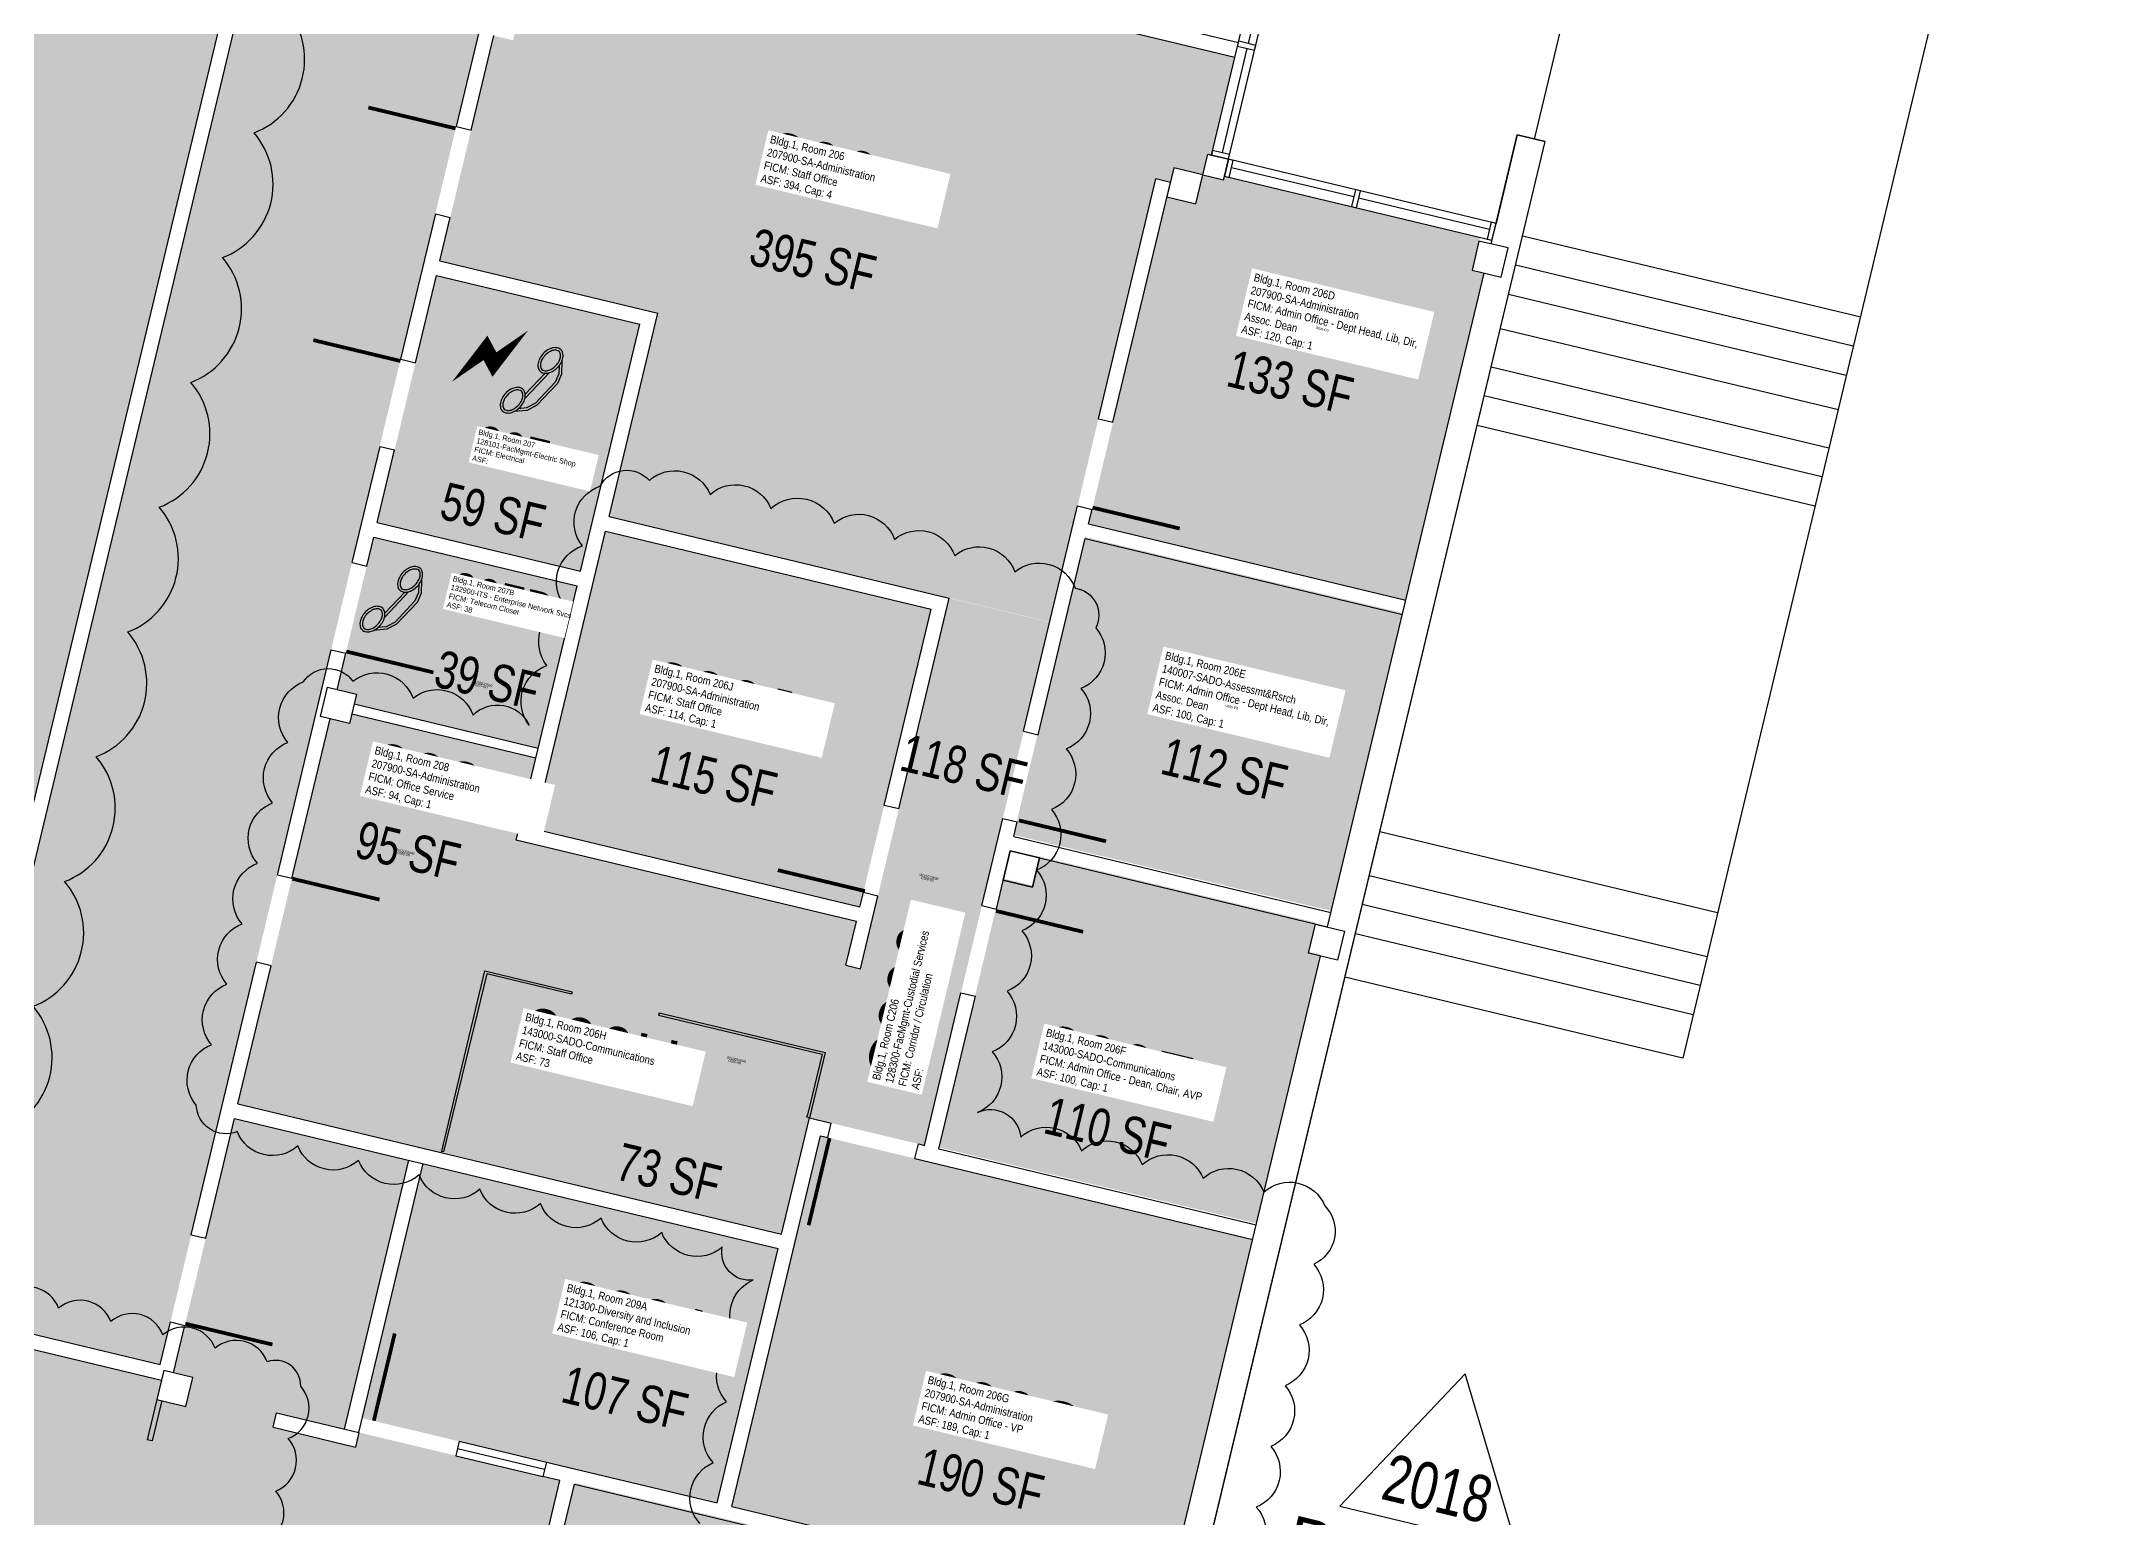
# Model space of a CAD drawing. Header units: inches. Extents: x 69220657 to 69223180, y 27675030 to 27677662.
# Drawn here: x 69221818 to 69222643, y 27675408 to 27676001 of the extents above; entities that cross this region are included whole.
import ezdxf
from ezdxf.enums import TextEntityAlignment as Align

# ---------------------------------------------------------------- set-up
doc = ezdxf.new("R2010")
doc.units = ezdxf.units.IN
doc.header["$LTSCALE"] = 100
doc.header["$MEASUREMENT"] = 0
doc.layers.get('0').update_dxf_attribs({"linetype": 'CONTINUOUS'})
for name, color, linetype in [('A-DOOR', 2, 'CONTINUOUS'), ('A-FLOR', 3, 'CONTINUOUS'), ('A-GLAZ', 1, 'CONTINUOUS'), ('A-IDEN-ICON', 4, 'CONTINUOUS'), ('A-IDEN-RNUM', 7, 'CONTINUOUS'), ('A-IDEN-SNUM', 4, 'CONTINUOUS'), ('A-IDEN-VNUM', 4, 'CONTINUOUS'), ('A-ROOF', 2, 'CONTINUOUS'), ('A-SITE', 3, 'CONTINUOUS'), ('A-WALL', 5, 'CONTINUOUS'), ('AREA-TEXT', 3, 'CONTINUOUS'), ('Rooms-Category-Color', 7, 'CONTINUOUS'), ('Rooms-College-Color', 7, 'CONTINUOUS'), ('Rooms-Department-Color', 7, 'CONTINUOUS'), ('Rooms-Division-Color', 7, 'CONTINUOUS'), ('Rooms-Information', 7, 'CONTINUOUS')]:
    doc.layers.add(name, color=color, linetype=linetype)
doc.layers.add('A-REV', color=1, linetype='CONTINUOUS', true_color=0xff0000)
doc.styles.add('Arial', font='arial.ttf')
doc.styles.add('CP_AREA', font='arial.ttf', dxfattribs={"height": 15})
doc.styles.add('CP_ROOMSNUMBER', font='arial.ttf', dxfattribs={"height": 1})
doc.styles.add('CP_ROOMVNUMBER', font='arial.ttf', dxfattribs={"width": 0.85, "height": 0.075})

# ---------------------------------------------------------------- blocks, each defined once
blk = doc.blocks.new('CPELECT')
blk.add_lwpolyline([(0.0623, 0.0629, 0, 0.03, 0), (0.0105, -0.0168, 0.03, 0.03, 0), (-0.0105, 0.0068, 0.03, 0, 0), (-0.0623, -0.0729, 0.03, 0, 0)], format="xyseb")
blk = doc.blocks.new('CPPHONE')
for p, q in [((0.0096, 0.0252), (-0.0196, -0.0252)), ((0.0169, 0.0279), (-0.0182, -0.0329))]:
    blk.add_line(p, q)
for points in [[(0.0364, 0.0572), (0.0417, 0.0308), (0.0382, 0.0108), (0.0082, -0.0411), (-0.0083, -0.0558), (-0.0338, -0.0645)], [(0.0334, 0.047), (0.0366, 0.0307), (0.0334, 0.0126), (0.0043, -0.0379), (-0.0109, -0.0514), (-0.0265, -0.0567)]]:
    blk.add_lwpolyline(points)
for points in [[(0.0288, 0.0786, 0.139889), (0.0216, 0.0804, 0.107118), (0.0122, 0.0781, 0.079812), (0.0039, 0.0722, 0.067459), (-0.0035, 0.0626, 0.067459), (-0.008, 0.0515, 0.079812), (-0.009, 0.0413, 0.107118), (-0.0064, 0.032, 0.139889), (-0.0012, 0.0267, 0.139889), (0.0061, 0.0248, 0.107118), (0.0155, 0.0272, 0.079812), (0.0238, 0.0331, 0.067459), (0.0312, 0.0426, 0.067459), (0.0357, 0.0538, 0.079812), (0.0367, 0.0639, 0.107118), (0.034, 0.0732, 0.139889)], [(0.0263, 0.0743, 0.139889), (0.0218, 0.0754, 0.107118), (0.0144, 0.0736, 0.079812), (0.0074, 0.0686, 0.067459), (0.0008, 0.0601, 0.067459), (-0.0032, 0.0502, 0.079812), (-0.004, 0.0417, 0.107118), (-0.0019, 0.0344, 0.139889), (0.0013, 0.031, 0.139889), (0.0059, 0.0298, 0.107118), (0.0133, 0.0317, 0.079812), (0.0203, 0.0367, 0.067459), (0.0268, 0.0451, 0.067459), (0.0309, 0.055, 0.079812), (0.0317, 0.0636, 0.107118), (0.0296, 0.0709, 0.139889)], [(-0.0262, -0.0167, 0.139889), (-0.0334, -0.0148, 0.107118), (-0.0428, -0.0172, 0.079812), (-0.0511, -0.0231, 0.067459), (-0.0585, -0.0326, 0.067459), (-0.063, -0.0438, 0.079812), (-0.064, -0.0539, 0.107118), (-0.0614, -0.0632, 0.139889), (-0.0562, -0.0686, 0.139889), (-0.0489, -0.0704, 0.107118), (-0.0395, -0.0681, 0.079812), (-0.0312, -0.0622, 0.067459), (-0.0238, -0.0526, 0.067459), (-0.0193, -0.0415, 0.079812), (-0.0183, -0.0313, 0.107118), (-0.021, -0.022, 0.139889)], [(-0.0287, -0.021, 0.139889), (-0.0332, -0.0198, 0.107118), (-0.0406, -0.0217, 0.079812), (-0.0476, -0.0267, 0.067459), (-0.0542, -0.0351, 0.067459), (-0.0582, -0.045, 0.079812), (-0.059, -0.0536, 0.107118), (-0.0569, -0.0609, 0.139889), (-0.0537, -0.0643, 0.139889), (-0.0491, -0.0654, 0.107118), (-0.0417, -0.0636, 0.079812), (-0.0347, -0.0586, 0.067459), (-0.0282, -0.0501, 0.067459), (-0.0241, -0.0402, 0.079812), (-0.0233, -0.0317, 0.107118), (-0.0254, -0.0244, 0.139889)]]:
    blk.add_lwpolyline(points, format="xyb", close=True)
blk = doc.blocks.new('ProjectRev')
at = {"transparency": 16777216}
for p, q in [((0, 0.122), (-0.1221, -0.0895)), ((0.1221, -0.0895), (0, 0.122)), ((-0.1221, -0.0895), (0.1221, -0.0895))]:
    blk.add_line(p, q, dxfattribs=at)
at = {"transparency": 16777216, "insert": (-0.1798, -0.1151), "char_height": 0.0625, "attachment_point": 1, "style": 'Arial'}
blk.add_mtext_dynamic_manual_height_columns('PJ#', width=0.24749, gutter_width=0.3125, heights=[0], dxfattribs=at)
at = {"transparency": 16777216, "style": 'Arial', "width": 0.75}
blk.add_attdef('YEAR', text='', height=0.0625, dxfattribs=at).set_placement((0, -0.0359), align=Align.MIDDLE_CENTER)
at = {"transparency": 16777216, "style": 'Arial'}
blk.add_attdef('PROJECT', text='', height=0.0625, dxfattribs=at).set_placement((-0.0276, -0.1151), align=Align.TOP_LEFT)

msp = doc.modelspace()

# ---------------------------------------------------------------- hatches: boundary and pattern name
at = {"layer": 'Rooms-Category-Color', "true_color": 0xadadad}
for points in [[(69221102.71, 27675856.71), (69221244.7, 27675822.76), (69221234.94, 27675781.91), (69221409.03, 27675740.28), (69221401.35, 27675708.18), (69221582.26, 27675664.92), (69221575.74, 27675637.71), (69221625.34, 27675625.83), (69221794.57, 27675585.36), (69221795.97, 27675591.2), (69221787.21, 27675593.29), (69221795.59, 27675628.3), (69221804.34, 27675626.21), (69221816.2, 27675675.81), (69221851.2, 27675822.18), (69221919, 27676105.69), (69222090.41, 27676822.48), (69222183.78, 27676800.15), (69221865.61, 27675469.67), (69221593.29, 27675534.79), (69221590.03, 27675521.17), (69221581.77, 27675523.15), (69221581.42, 27675521.69), (69221327.09, 27675582.51), (69221330.23, 27675595.64), (69221318.56, 27675598.43), (69221315.42, 27675585.3), (69221148.29, 27675625.27), (69221175.85, 27675740.52), (69221080.38, 27675763.35)], [(69221976.47, 27675906.83), (69222058.16, 27675887.29), (69222034.44, 27675788.09), (69221952.74, 27675807.63)], [(69222017.39, 27675717.08), (69222032.99, 27675782.23), (69221951.31, 27675801.8), (69221940.12, 27675755.12), (69221936.63, 27675740.53), (69221944.41, 27675738.67), (69221943.48, 27675734.79)], [(69222182.45, 27675777.27), (69222222.85, 27675767.61), (69222172.49, 27675557.55), (69222135.05, 27675566.52), (69222126.29, 27675568.62), (69222132.58, 27675594.87), (69221995.95, 27675627.61), (69222008.53, 27675680.12), (69222145.17, 27675647.39), (69222140.97, 27675629.88), (69222146.81, 27675628.49)]]:
    msp.add_hatch(color=253, dxfattribs=at).paths.add_polyline_path(points)
at = {"layer": 'Rooms-Category-Color', "true_color": 0xfa9ba3}
for points in [[(69221842.02, 27675809.39), (69221883.94, 27675984.36), (69221916.33, 27676118.67), (69221904.66, 27676121.46), (69221926.33, 27676211.9), (69221938, 27676209.11), (69221940.8, 27676220.78), (69221957.57, 27676290.8), (69221961.76, 27676308.3), (69221800.33, 27676346.98), (69221798.93, 27676341.14), (69221787.27, 27676343.94), (69221787.73, 27676345.88), (69221525.16, 27676408.79), (69221524.69, 27676406.84), (69221526.51, 27676405.71), (69221391.19, 27675838.09), (69221259.2, 27675868.84), (69221239.95, 27675787.13), (69221369.81, 27675756.02), (69221416.31, 27675744.88), (69221429.56, 27675800.31), (69221423.93, 27675801.66), (69221425.33, 27675807.5), (69221612.05, 27675762.77), (69221646.72, 27675714.35), (69221632.6, 27675630.21), (69221787.21, 27675593.29), (69221797.18, 27675633.89), (69221799.98, 27675633.22)], [(69222110.09, 27676027.05), (69222112.88, 27676038.72), (69222170.27, 27676025), (69222297.19, 27675994.64), (69222287.77, 27675955.26), (69222286.31, 27675955.6), (69222284.33, 27675947.34), (69222272.66, 27675950.13), (69222271.27, 27675944.29), (69222265.43, 27675945.69), (69222222.87, 27675767.71), (69222045.86, 27675810.04), (69222065.4, 27675891.73), (69221977.86, 27675912.66), (69221999.49, 27676003.11), (69222007.28, 27676001.25), (69222010.07, 27676012.92), (69222002.29, 27676014.78), (69222010.89, 27676050.77)], [(69222284.34, 27675947.21), (69222292.61, 27675945.24), (69222292.96, 27675946.7), (69222395.57, 27675922.16), (69222392.43, 27675909.03), (69222397.29, 27675907.87), (69222365.89, 27675776.57), (69222238.48, 27675807.04), (69222269.88, 27675938.33), (69222281.55, 27675935.54)], [(69222044.37, 27675804.18), (69222175.18, 27675772.9), (69222146.58, 27675653.28), (69222015.76, 27675684.56)], [(69222236.89, 27675801.84), (69222364.3, 27675771.37), (69222335.69, 27675651.75), (69222208.28, 27675682.22)], [(69221978.48, 27675554.67), (69222008.53, 27675680.12), (69222016.45, 27675713.18), (69221942.54, 27675730.89), (69221941.61, 27675727), (69221935.78, 27675728.4), (69221933.83, 27675728.87), (69221896.79, 27675574.24)], [(69222204.09, 27675664.71), (69222215.77, 27675661.92), (69222218.56, 27675673.59), (69222329.43, 27675647.07), (69222326.64, 27675635.4), (69222331.5, 27675634.24), (69222305.69, 27675526.29), (69222178.28, 27675556.75)], [(69221995.95, 27675627.61), (69222132.58, 27675594.87), (69222115.05, 27675521.7), (69221978.54, 27675554.91)], [(69221895.39, 27675568.41), (69221965.41, 27675551.63), (69221939.55, 27675443.69), (69221912.32, 27675450.21), (69221910.92, 27675444.37), (69221943.95, 27675436.46), (69221945.35, 27675442.3), (69222026, 27675423.04), (69221991.23, 27675277.64), (69221768.11, 27675331.12), (69221803.39, 27675478.39), (69221865.99, 27675463.36), (69221864.13, 27675455.58), (69221875.8, 27675452.79), (69221878.71, 27675464.43), (69221870.93, 27675466.29)], [(69222130.56, 27675561.43), (69222304.16, 27675519.91), (69222268.58, 27675371.11), (69222094.97, 27675412.62)], [(69221971.21, 27675550.24), (69222113.57, 27675516.18), (69222089.15, 27675414.06), (69221946.79, 27675448.02)], [(69222031.95, 27675422.09), (69222139.9, 27675396.28), (69222138.51, 27675390.44), (69222150.18, 27675387.65), (69222148.2, 27675379.38), (69222149.66, 27675379.04), (69222118.26, 27675247.74), (69221997.18, 27675276.69)]]:
    msp.add_hatch(color=241, dxfattribs=at).paths.add_polyline_path(points)
at = {"layer": 'Rooms-College-Color', "true_color": 0xadadad}
for points in [[(69221102.71, 27675856.71), (69221244.7, 27675822.76), (69221234.94, 27675781.91), (69221409.03, 27675740.28), (69221401.35, 27675708.18), (69221582.26, 27675664.92), (69221575.74, 27675637.71), (69221625.34, 27675625.83), (69221794.57, 27675585.36), (69221795.97, 27675591.2), (69221787.21, 27675593.29), (69221795.59, 27675628.3), (69221804.34, 27675626.21), (69221816.2, 27675675.81), (69221851.2, 27675822.18), (69221919, 27676105.69), (69222090.41, 27676822.48), (69222183.78, 27676800.15), (69221865.61, 27675469.67), (69221593.29, 27675534.79), (69221590.03, 27675521.17), (69221581.77, 27675523.15), (69221581.42, 27675521.69), (69221327.09, 27675582.51), (69221330.23, 27675595.64), (69221318.56, 27675598.43), (69221315.42, 27675585.3), (69221148.29, 27675625.27), (69221175.85, 27675740.52), (69221080.38, 27675763.35)], [(69221976.47, 27675906.83), (69222058.16, 27675887.29), (69222034.44, 27675788.09), (69221952.74, 27675807.63)], [(69222182.45, 27675777.27), (69222222.85, 27675767.61), (69222172.49, 27675557.55), (69222135.05, 27675566.52), (69222126.29, 27675568.62), (69222132.58, 27675594.87), (69221995.95, 27675627.61), (69222008.53, 27675680.12), (69222145.17, 27675647.39), (69222140.97, 27675629.88), (69222146.81, 27675628.49)]]:
    msp.add_hatch(color=253, dxfattribs=at).paths.add_polyline_path(points)
at = {"layer": 'Rooms-College-Color', "true_color": 0x80bc67}
for points in [[(69221842.02, 27675809.39), (69221883.94, 27675984.36), (69221916.33, 27676118.67), (69221904.66, 27676121.46), (69221926.33, 27676211.9), (69221938, 27676209.11), (69221940.8, 27676220.78), (69221957.57, 27676290.8), (69221961.76, 27676308.3), (69221800.33, 27676346.98), (69221798.93, 27676341.14), (69221787.27, 27676343.94), (69221787.73, 27676345.88), (69221525.16, 27676408.79), (69221524.69, 27676406.84), (69221526.51, 27676405.71), (69221391.19, 27675838.09), (69221259.2, 27675868.84), (69221239.95, 27675787.13), (69221369.81, 27675756.02), (69221416.31, 27675744.88), (69221429.56, 27675800.31), (69221423.93, 27675801.66), (69221425.33, 27675807.5), (69221612.05, 27675762.77), (69221646.72, 27675714.35), (69221632.6, 27675630.21), (69221787.21, 27675593.29), (69221797.18, 27675633.89), (69221799.98, 27675633.22)], [(69222110.09, 27676027.05), (69222112.88, 27676038.72), (69222170.27, 27676025), (69222297.19, 27675994.64), (69222287.77, 27675955.26), (69222286.31, 27675955.6), (69222284.33, 27675947.34), (69222272.66, 27675950.13), (69222271.27, 27675944.29), (69222265.43, 27675945.69), (69222222.87, 27675767.71), (69222045.86, 27675810.04), (69222065.4, 27675891.73), (69221977.86, 27675912.66), (69221999.49, 27676003.11), (69222007.28, 27676001.25), (69222010.07, 27676012.92), (69222002.29, 27676014.78), (69222010.89, 27676050.77)], [(69222284.34, 27675947.21), (69222292.61, 27675945.24), (69222292.96, 27675946.7), (69222395.57, 27675922.16), (69222392.43, 27675909.03), (69222397.29, 27675907.87), (69222365.89, 27675776.57), (69222238.48, 27675807.04), (69222269.88, 27675938.33), (69222281.55, 27675935.54)], [(69222017.39, 27675717.08), (69222032.99, 27675782.23), (69221951.31, 27675801.8), (69221940.12, 27675755.12), (69221936.63, 27675740.53), (69221944.41, 27675738.67), (69221943.48, 27675734.79)], [(69222044.37, 27675804.18), (69222175.18, 27675772.9), (69222146.58, 27675653.28), (69222015.76, 27675684.56)], [(69222236.89, 27675801.84), (69222364.3, 27675771.37), (69222335.69, 27675651.75), (69222208.28, 27675682.22)], [(69221978.48, 27675554.67), (69222008.53, 27675680.12), (69222016.45, 27675713.18), (69221942.54, 27675730.89), (69221941.61, 27675727), (69221935.78, 27675728.4), (69221933.83, 27675728.87), (69221896.79, 27675574.24)], [(69222204.09, 27675664.71), (69222215.77, 27675661.92), (69222218.56, 27675673.59), (69222329.43, 27675647.07), (69222326.64, 27675635.4), (69222331.5, 27675634.24), (69222305.69, 27675526.29), (69222178.28, 27675556.75)], [(69221995.95, 27675627.61), (69222132.58, 27675594.87), (69222115.05, 27675521.7), (69221978.54, 27675554.91)], [(69221895.39, 27675568.41), (69221965.41, 27675551.63), (69221939.55, 27675443.69), (69221912.32, 27675450.21), (69221910.92, 27675444.37), (69221943.95, 27675436.46), (69221945.35, 27675442.3), (69222026, 27675423.04), (69221991.23, 27675277.64), (69221768.11, 27675331.12), (69221803.39, 27675478.39), (69221865.99, 27675463.36), (69221864.13, 27675455.58), (69221875.8, 27675452.79), (69221878.71, 27675464.43), (69221870.93, 27675466.29)], [(69222130.56, 27675561.43), (69222304.16, 27675519.91), (69222268.58, 27675371.11), (69222094.97, 27675412.62)], [(69221971.21, 27675550.24), (69222113.57, 27675516.18), (69222089.15, 27675414.06), (69221946.79, 27675448.02)], [(69222031.95, 27675422.09), (69222139.9, 27675396.28), (69222138.51, 27675390.44), (69222150.18, 27675387.65), (69222148.2, 27675379.38), (69222149.66, 27675379.04), (69222118.26, 27675247.74), (69221997.18, 27675276.69)]]:
    msp.add_hatch(color=83, dxfattribs=at).paths.add_polyline_path(points)
at = {"layer": 'Rooms-Department-Color', "true_color": 0xacacac}
for points in [[(69221102.71, 27675856.71), (69221244.7, 27675822.76), (69221234.94, 27675781.91), (69221409.03, 27675740.28), (69221401.35, 27675708.18), (69221582.26, 27675664.92), (69221575.74, 27675637.71), (69221625.34, 27675625.83), (69221794.57, 27675585.36), (69221795.97, 27675591.2), (69221787.21, 27675593.29), (69221795.59, 27675628.3), (69221804.34, 27675626.21), (69221816.2, 27675675.81), (69221851.2, 27675822.18), (69221919, 27676105.69), (69222090.41, 27676822.48), (69222183.78, 27676800.15), (69221865.61, 27675469.67), (69221593.29, 27675534.79), (69221590.03, 27675521.17), (69221581.77, 27675523.15), (69221581.42, 27675521.69), (69221327.09, 27675582.51), (69221330.23, 27675595.64), (69221318.56, 27675598.43), (69221315.42, 27675585.3), (69221148.29, 27675625.27), (69221175.85, 27675740.52), (69221080.38, 27675763.35)], [(69221976.47, 27675906.83), (69222058.16, 27675887.29), (69222034.44, 27675788.09), (69221952.74, 27675807.63)], [(69222017.39, 27675717.08), (69222032.99, 27675782.23), (69221951.31, 27675801.8), (69221940.12, 27675755.12), (69221936.63, 27675740.53), (69221944.41, 27675738.67), (69221943.48, 27675734.79)], [(69222182.45, 27675777.27), (69222222.85, 27675767.61), (69222172.49, 27675557.55), (69222135.05, 27675566.52), (69222126.29, 27675568.62), (69222132.58, 27675594.87), (69221995.95, 27675627.61), (69222008.53, 27675680.12), (69222145.17, 27675647.39), (69222140.97, 27675629.88), (69222146.81, 27675628.49)]]:
    msp.add_hatch(color=253, dxfattribs=at).paths.add_polyline_path(points)
at = {"layer": 'Rooms-Department-Color', "true_color": 0x003fff}
msp.add_hatch(color=160, dxfattribs=at).paths.add_polyline_path([(69221842.02, 27675809.39), (69221883.94, 27675984.36), (69221916.33, 27676118.67), (69221904.66, 27676121.46), (69221926.33, 27676211.9), (69221938, 27676209.11), (69221940.8, 27676220.78), (69221957.57, 27676290.8), (69221961.76, 27676308.3), (69221800.33, 27676346.98), (69221798.93, 27676341.14), (69221787.27, 27676343.94), (69221787.73, 27676345.88), (69221525.16, 27676408.79), (69221524.69, 27676406.84), (69221526.51, 27676405.71), (69221391.19, 27675838.09), (69221259.2, 27675868.84), (69221239.95, 27675787.13), (69221369.81, 27675756.02), (69221416.31, 27675744.88), (69221429.56, 27675800.31), (69221423.93, 27675801.66), (69221425.33, 27675807.5), (69221612.05, 27675762.77), (69221646.72, 27675714.35), (69221632.6, 27675630.21), (69221787.21, 27675593.29), (69221797.18, 27675633.89), (69221799.98, 27675633.22)])
at = {"layer": 'Rooms-Department-Color', "true_color": 0x604aed}
for points in [[(69222110.09, 27676027.05), (69222112.88, 27676038.72), (69222170.27, 27676025), (69222297.19, 27675994.64), (69222287.77, 27675955.26), (69222286.31, 27675955.6), (69222284.33, 27675947.34), (69222272.66, 27675950.13), (69222271.27, 27675944.29), (69222265.43, 27675945.69), (69222222.87, 27675767.71), (69222045.86, 27675810.04), (69222065.4, 27675891.73), (69221977.86, 27675912.66), (69221999.49, 27676003.11), (69222007.28, 27676001.25), (69222010.07, 27676012.92), (69222002.29, 27676014.78), (69222010.89, 27676050.77)], [(69222284.34, 27675947.21), (69222292.61, 27675945.24), (69222292.96, 27675946.7), (69222395.57, 27675922.16), (69222392.43, 27675909.03), (69222397.29, 27675907.87), (69222365.89, 27675776.57), (69222238.48, 27675807.04), (69222269.88, 27675938.33), (69222281.55, 27675935.54)], [(69222044.37, 27675804.18), (69222175.18, 27675772.9), (69222146.58, 27675653.28), (69222015.76, 27675684.56)], [(69222236.89, 27675801.84), (69222364.3, 27675771.37), (69222335.69, 27675651.75), (69222208.28, 27675682.22)], [(69221978.48, 27675554.67), (69222008.53, 27675680.12), (69222016.45, 27675713.18), (69221942.54, 27675730.89), (69221941.61, 27675727), (69221935.78, 27675728.4), (69221933.83, 27675728.87), (69221896.79, 27675574.24)], [(69222204.09, 27675664.71), (69222215.77, 27675661.92), (69222218.56, 27675673.59), (69222329.43, 27675647.07), (69222326.64, 27675635.4), (69222331.5, 27675634.24), (69222305.69, 27675526.29), (69222178.28, 27675556.75)], [(69221995.95, 27675627.61), (69222132.58, 27675594.87), (69222115.05, 27675521.7), (69221978.54, 27675554.91)], [(69222130.56, 27675561.43), (69222304.16, 27675519.91), (69222268.58, 27675371.11), (69222094.97, 27675412.62)]]:
    msp.add_hatch(color=173, dxfattribs=at).paths.add_polyline_path(points)
at = {"layer": 'Rooms-Department-Color', "true_color": 0x00bfff}
for points in [[(69221895.39, 27675568.41), (69221965.41, 27675551.63), (69221939.55, 27675443.69), (69221912.32, 27675450.21), (69221910.92, 27675444.37), (69221943.95, 27675436.46), (69221945.35, 27675442.3), (69222026, 27675423.04), (69221991.23, 27675277.64), (69221768.11, 27675331.12), (69221803.39, 27675478.39), (69221865.99, 27675463.36), (69221864.13, 27675455.58), (69221875.8, 27675452.79), (69221878.71, 27675464.43), (69221870.93, 27675466.29)], [(69221971.21, 27675550.24), (69222113.57, 27675516.18), (69222089.15, 27675414.06), (69221946.79, 27675448.02)], [(69222031.95, 27675422.09), (69222139.9, 27675396.28), (69222138.51, 27675390.44), (69222150.18, 27675387.65), (69222148.2, 27675379.38), (69222149.66, 27675379.04), (69222118.26, 27675247.74), (69221997.18, 27675276.69)]]:
    msp.add_hatch(color=140, dxfattribs=at).paths.add_polyline_path(points)
at = {"layer": 'Rooms-Division-Color', "true_color": 0xadadad}
for points in [[(69221102.71, 27675856.71), (69221244.7, 27675822.76), (69221234.94, 27675781.91), (69221409.03, 27675740.28), (69221401.35, 27675708.18), (69221582.26, 27675664.92), (69221575.74, 27675637.71), (69221625.34, 27675625.83), (69221794.57, 27675585.36), (69221795.97, 27675591.2), (69221787.21, 27675593.29), (69221795.59, 27675628.3), (69221804.34, 27675626.21), (69221816.2, 27675675.81), (69221851.2, 27675822.18), (69221919, 27676105.69), (69222090.41, 27676822.48), (69222183.78, 27676800.15), (69221865.61, 27675469.67), (69221593.29, 27675534.79), (69221590.03, 27675521.17), (69221581.77, 27675523.15), (69221581.42, 27675521.69), (69221327.09, 27675582.51), (69221330.23, 27675595.64), (69221318.56, 27675598.43), (69221315.42, 27675585.3), (69221148.29, 27675625.27), (69221175.85, 27675740.52), (69221080.38, 27675763.35)], [(69221976.47, 27675906.83), (69222058.16, 27675887.29), (69222034.44, 27675788.09), (69221952.74, 27675807.63)], [(69222017.39, 27675717.08), (69222032.99, 27675782.23), (69221951.31, 27675801.8), (69221940.12, 27675755.12), (69221936.63, 27675740.53), (69221944.41, 27675738.67), (69221943.48, 27675734.79)], [(69222182.45, 27675777.27), (69222222.85, 27675767.61), (69222172.49, 27675557.55), (69222135.05, 27675566.52), (69222126.29, 27675568.62), (69222132.58, 27675594.87), (69221995.95, 27675627.61), (69222008.53, 27675680.12), (69222145.17, 27675647.39), (69222140.97, 27675629.88), (69222146.81, 27675628.49)]]:
    msp.add_hatch(color=253, dxfattribs=at).paths.add_polyline_path(points)
at = {"layer": 'Rooms-Division-Color', "true_color": 0x003fff}
msp.add_hatch(color=160, dxfattribs=at).paths.add_polyline_path([(69221842.02, 27675809.39), (69221883.94, 27675984.36), (69221916.33, 27676118.67), (69221904.66, 27676121.46), (69221926.33, 27676211.9), (69221938, 27676209.11), (69221940.8, 27676220.78), (69221957.57, 27676290.8), (69221961.76, 27676308.3), (69221800.33, 27676346.98), (69221798.93, 27676341.14), (69221787.27, 27676343.94), (69221787.73, 27676345.88), (69221525.16, 27676408.79), (69221524.69, 27676406.84), (69221526.51, 27676405.71), (69221391.19, 27675838.09), (69221259.2, 27675868.84), (69221239.95, 27675787.13), (69221369.81, 27675756.02), (69221416.31, 27675744.88), (69221429.56, 27675800.31), (69221423.93, 27675801.66), (69221425.33, 27675807.5), (69221612.05, 27675762.77), (69221646.72, 27675714.35), (69221632.6, 27675630.21), (69221787.21, 27675593.29), (69221797.18, 27675633.89), (69221799.98, 27675633.22)])
at = {"layer": 'Rooms-Division-Color', "true_color": 0x604aed}
for points in [[(69222110.09, 27676027.05), (69222112.88, 27676038.72), (69222170.27, 27676025), (69222297.19, 27675994.64), (69222287.77, 27675955.26), (69222286.31, 27675955.6), (69222284.33, 27675947.34), (69222272.66, 27675950.13), (69222271.27, 27675944.29), (69222265.43, 27675945.69), (69222222.87, 27675767.71), (69222045.86, 27675810.04), (69222065.4, 27675891.73), (69221977.86, 27675912.66), (69221999.49, 27676003.11), (69222007.28, 27676001.25), (69222010.07, 27676012.92), (69222002.29, 27676014.78), (69222010.89, 27676050.77)], [(69222284.34, 27675947.21), (69222292.61, 27675945.24), (69222292.96, 27675946.7), (69222395.57, 27675922.16), (69222392.43, 27675909.03), (69222397.29, 27675907.87), (69222365.89, 27675776.57), (69222238.48, 27675807.04), (69222269.88, 27675938.33), (69222281.55, 27675935.54)], [(69222044.37, 27675804.18), (69222175.18, 27675772.9), (69222146.58, 27675653.28), (69222015.76, 27675684.56)], [(69222236.89, 27675801.84), (69222364.3, 27675771.37), (69222335.69, 27675651.75), (69222208.28, 27675682.22)], [(69221978.48, 27675554.67), (69222008.53, 27675680.12), (69222016.45, 27675713.18), (69221942.54, 27675730.89), (69221941.61, 27675727), (69221935.78, 27675728.4), (69221933.83, 27675728.87), (69221896.79, 27675574.24)], [(69222204.09, 27675664.71), (69222215.77, 27675661.92), (69222218.56, 27675673.59), (69222329.43, 27675647.07), (69222326.64, 27675635.4), (69222331.5, 27675634.24), (69222305.69, 27675526.29), (69222178.28, 27675556.75)], [(69221995.95, 27675627.61), (69222132.58, 27675594.87), (69222115.05, 27675521.7), (69221978.54, 27675554.91)], [(69222130.56, 27675561.43), (69222304.16, 27675519.91), (69222268.58, 27675371.11), (69222094.97, 27675412.62)]]:
    msp.add_hatch(color=173, dxfattribs=at).paths.add_polyline_path(points)
at = {"layer": 'Rooms-Division-Color', "true_color": 0x00bfff}
for points in [[(69221895.39, 27675568.41), (69221965.41, 27675551.63), (69221939.55, 27675443.69), (69221912.32, 27675450.21), (69221910.92, 27675444.37), (69221943.95, 27675436.46), (69221945.35, 27675442.3), (69222026, 27675423.04), (69221991.23, 27675277.64), (69221768.11, 27675331.12), (69221803.39, 27675478.39), (69221865.99, 27675463.36), (69221864.13, 27675455.58), (69221875.8, 27675452.79), (69221878.71, 27675464.43), (69221870.93, 27675466.29)], [(69221971.21, 27675550.24), (69222113.57, 27675516.18), (69222089.15, 27675414.06), (69221946.79, 27675448.02)], [(69222031.95, 27675422.09), (69222139.9, 27675396.28), (69222138.51, 27675390.44), (69222150.18, 27675387.65), (69222148.2, 27675379.38), (69222149.66, 27675379.04), (69222118.26, 27675247.74), (69221997.18, 27675276.69)]]:
    msp.add_hatch(color=140, dxfattribs=at).paths.add_polyline_path(points)

# ---------------------------------------------------------------- linework, layer by layer
at = {"layer": 'A-DOOR'}
for points in [[(69221984.19, 27675965.87, 1.5, 1.5, 0), (69221949.18, 27675974.26, 0, 0, 0), (69221949.01, 27675973.53, 0, 0, 0.414214), (69221977.44, 27675931.24, 0, 0, 0.414214)], [(69221962.07, 27675872.49, 1.5, 1.5, 0), (69221927.06, 27675880.88, 0, 0, 0), (69221926.89, 27675880.15, 0, 0, 0.414214), (69221955.32, 27675837.86, 0, 0, 0.414214)], [(69222240, 27675813.62, 1.5, 1.5, 0), (69222275.01, 27675805.23, 0, 0, 0), (69222275.19, 27675805.96, 0, 0, 0.414214), (69222246.76, 27675848.25, 0, 0, 0.414214)], [(69221940.3, 27675755.85, 1.5, 1.5, 0), (69221975.31, 27675747.46, 0, 0, 0), (69221975.48, 27675748.19, 0, 0, 0.414214), (69221947.05, 27675790.48, 0, 0, 0.414214)], [(69222210.43, 27675688.05, 1.5, 1.5, 0), (69222245.44, 27675679.66, 0, 0, 0), (69222245.62, 27675680.39, 0, 0, 0.414214), (69222217.19, 27675722.68, 0, 0, 0.414214)], [(69222148.62, 27675659.67, 1.5, 1.5, 0), (69222113.61, 27675668.06, 0, 0, 0), (69222113.79, 27675668.79, 0, 0, -0.414214), (69222158.29, 27675693.6, 0, 0, -0.414214)], [(69221918.65, 27675664.63, 1.5, 1.5, 0), (69221953.66, 27675656.25, 0, 0, 0), (69221953.49, 27675655.52, 0, 0, -0.390656), (69221909.89, 27675629.72, 0, 0, -0.414214)], [(69222201.21, 27675651.7, 1.5, 1.5, 0), (69222236.22, 27675643.31, 0, 0, 0), (69222236.05, 27675642.58, 0, 0, -0.414214), (69222191.54, 27675617.77, 0, 0, -0.414214)], [(69222134.38, 27675560.51, 1.5, 1.5, 0), (69222125.99, 27675525.5, 0, 0, 0), (69222126.72, 27675525.33, 0, 0, 0.414214), (69222169.01, 27675553.76, 0, 0, 0.414214)], [(69221875.65, 27675485.99, 1.5, 1.5, 0), (69221910.66, 27675477.6, 0, 0, 0), (69221910.83, 27675478.33, 0, 0, 0.414214), (69221882.4, 27675520.62, 0, 0, 0.414214)], [(69221951.37, 27675447.02, 1.5, 1.5, 0), (69221959.76, 27675482.03, 0, 0, 0), (69221960.49, 27675481.86, 0, 0, -0.414214), (69221985.3, 27675437.35, 0, 0, -0.414214)]]:
    msp.add_lwpolyline(points, format="xyseb", dxfattribs=at)
at = {"layer": 'A-FLOR'}
for points in [[(69221864.24, 27675455.56), (69221860.38, 27675439.41)], [(69221866.19, 27675455.09), (69221862.32, 27675438.95)], [(69221862.32, 27675438.95), (69221860.38, 27675439.41)]]:
    msp.add_lwpolyline(points, dxfattribs=at)
at = {"layer": 'A-GLAZ'}
for p, q in [((69222287.79, 27675955.13), (69222493.15, 27676812.37)), ((69222294.59, 27675953.5), (69222499.96, 27676810.74)), ((69222302.63, 27675999.9), (69222312.29, 27676040.26)), ((69222292.14, 27675956.14), (69222302.16, 27675997.96)), ((69222292.96, 27675946.69), (69222400.42, 27675920.95)), ((69222402.05, 27675927.75), (69222294.59, 27675953.5)), ((69222344.95, 27675938.35), (69222295.84, 27675950.11)), ((69222399.41, 27675925.3), (69222346.89, 27675937.88)), ((69221984.95, 27675435.89), (69222019.96, 27675427.51)), ((69221985.65, 27675438.81), (69222020.66, 27675430.42)), ((69221984.25, 27675432.98), (69222019.26, 27675424.59))]:
    msp.add_line(p, q, dxfattribs=at)
at = {"layer": 'A-REV'}
for points in [[(69221801.82, 27675563.31, 0.520567), (69221814.5, 27675613.41, 0.520567), (69221827.18, 27675663.5, 0.520567), (69221839.85, 27675713.6, 0.520567), (69221852.53, 27675763.7, 0.520567), (69221865.21, 27675813.8, 0.520567), (69221877.89, 27675863.9, 0.520567), (69221890.57, 27675914, 0.520567), (69221903.25, 27675964.1, 0.520567), (69221915.92, 27676014.2, 0.520567)], [(69222082.33, 27675405.72, -0.520567), (69222087.69, 27675430.18, -0.520567), (69222093.05, 27675454.63, -0.520567), (69222098.41, 27675479.09, -0.520567), (69222103.78, 27675503.54, -0.520567), (69222091.33, 27675516.8, -0.520567), (69222066.97, 27675522.59, -0.520567), (69222042.61, 27675528.38, -0.520567), (69222018.26, 27675534.17, -0.520567), (69221993.9, 27675539.95, -0.520567), (69221969.54, 27675545.74, -0.520567), (69221945.19, 27675551.53, -0.520567), (69221920.83, 27675557.32, -0.520567), (69221896.47, 27675563.1, -0.520567), (69221880.08, 27675573.72, -0.520567), (69221886.21, 27675597.99, -0.520567), (69221892.33, 27675622.27, -0.520567), (69221898.46, 27675646.54, -0.520567), (69221904.59, 27675670.81, -0.520567), (69221910.72, 27675695.09, -0.520567), (69221916.84, 27675719.36, -0.520567), (69221922.97, 27675743.63, -0.520567), (69221943, 27675743.88, -0.520567), (69221967.1, 27675737.09, -0.520567), (69221991.2, 27675730.31, -0.520567), (69222013.8, 27675726.23, -0.520567), (69222020.9, 27675750.24, -0.520567), (69222028.01, 27675774.24, -0.520567), (69222035.12, 27675798.25, -0.520567), (69222042.22, 27675822.25, -0.520567), (69222062.03, 27675824.5, -0.520567), (69222086.42, 27675818.89, -0.520567), (69222110.82, 27675813.28, -0.520567), (69222136.31, 27675807.41, -0.520567), (69222160.48, 27675800.87, -0.520567), (69222184.64, 27675794.34, -0.520567), (69222208.81, 27675787.8, -0.520567), (69222232.98, 27675781.26, -0.520567), (69222241.31, 27675765.37, -0.520567), (69222235.37, 27675741.05, -0.520567), (69222229.44, 27675716.73, -0.520567), (69222223.5, 27675692.41, -0.520567), (69222217.57, 27675668.09, -0.520567), (69222211.63, 27675643.76, -0.520567), (69222205.7, 27675619.44, -0.520567), (69222199.76, 27675595.12, -0.520567), (69222193.83, 27675570.8, -0.520567), (69222211.15, 27675560.89, -0.520567), (69222235.57, 27675555.38, -0.520567), (69222259.99, 27675549.86, -0.520567), (69222284.41, 27675544.35, -0.520567), (69222308.83, 27675538.83, -0.520567), (69222333.25, 27675533.32, -0.520567), (69222328.85, 27675509.82, -0.520567), (69222323.09, 27675485.46, -0.520567), (69222317.32, 27675461.09, -0.520567), (69222311.55, 27675436.73, -0.520567), (69222305.78, 27675412.37, -0.520567), (69222300.01, 27675388.01, -0.520567)], [(69221906.92, 27675397.77, 0.520567), (69221911.96, 27675418.79, 0.520567), (69221917, 27675439.82, 0.520567), (69221922.03, 27675460.84, 0.520567), (69221908.53, 27675470.7, 0.520567), (69221887.59, 27675476.09, 0.520567), (69221866.66, 27675481.47, 0.520567), (69221845.72, 27675486.86, 0.520567), (69221824.78, 27675492.24, 0.520567), (69221803.84, 27675497.63, 0.520567)]]:
    msp.add_lwpolyline(points, format="xyb", dxfattribs=at)
at = {"layer": 'A-ROOF'}
msp.add_lwpolyline([(69221111.16, 27677190.23), (69220694.83, 27675452.4), (69220659.33, 27675460.91), (69220656.77, 27675450.22), (69221030.21, 27675360.76), (69221032.77, 27675371.46), (69220997.27, 27675379.96), (69221059.53, 27675639.6), (69221579.76, 27675514.97), (69221517.55, 27675255.32), (69221482.06, 27675263.82), (69221479.49, 27675253.12), (69222127.17, 27675097.96), (69222129.73, 27675108.66), (69222094.23, 27675117.16), (69222156.44, 27675376.82), (69222263.9, 27675351.07), (69222255.39, 27675315.58), (69222266.58, 27675312.9), (69222421.74, 27675960.57), (69222410.56, 27675963.25), (69222402.05, 27675927.75), (69222294.59, 27675953.5), (69222420.98, 27676481.07)], dxfattribs=at)
at = {"layer": 'A-SITE'}
for p, q in [((69222503.33, 27676320.46), (69222417.36, 27675961.62)), ((69222643.37, 27676286.92), (69222477.02, 27675592.56)), ((69222412.69, 27675922.81), (69222548.51, 27675890.27)), ((69222545.52, 27675878.47), (69222409.86, 27675910.97)), ((69222407.06, 27675899.3), (69222542.72, 27675866.8)), ((69222403.78, 27675885.59), (69222539.59, 27675853.06)), ((69222400.07, 27675870.13), (69222535.73, 27675837.63)), ((69222532.94, 27675825.96), (69222397.28, 27675858.46)), ((69222394.48, 27675846.79), (69222530.14, 27675814.29)), ((69222491, 27675650.91), (69222355.34, 27675683.41)), ((69222351.15, 27675665.91), (69222486.81, 27675633.41)), ((69222484.01, 27675621.74), (69222348.35, 27675654.24)), ((69222345.56, 27675642.57), (69222481.22, 27675610.07)), ((69222477.02, 27675592.56), (69222341.36, 27675625.06))]:
    msp.add_line(p, q, dxfattribs=at)
for points in [[(69221978.48, 27675554.67), (69221995.95, 27675627.61), (69222030.96, 27675619.22), (69222030.73, 27675618.25), (69221996.69, 27675626.4), (69221979.31, 27675554.98), (69221978.59, 27675555.15)], [(69222065.97, 27675610.83), (69222065.74, 27675609.86), (69222131.38, 27675594.13), (69222125.55, 27675569.82)], [(69222065.97, 27675610.83), (69222132.58, 27675594.87), (69222126.29, 27675568.62), (69222125.32, 27675568.85), (69222125.55, 27675569.82)]]:
    msp.add_lwpolyline(points, dxfattribs=at)
at = {"layer": 'A-WALL'}
for p, q in [((69221984.61, 27675966.58), (69222042.16, 27676206.78)), ((69221799.92, 27675633.44), (69221904.99, 27676072.03)), ((69221804.35, 27675626.21), (69221910.82, 27676070.63)), ((69222177.55, 27676029.35), (69222298.62, 27676000.35)), ((69222170.31, 27676024.92), (69222297.22, 27675994.51)), ((69221990.45, 27675965.18), (69221999.53, 27676003.11)), ((69222297.22, 27675994.51), (69222298.62, 27676000.35)), ((69222298.27, 27675998.89), (69222298.74, 27676000.84)), ((69222298.27, 27675998.89), (69222305.08, 27675997.26)), ((69222305.54, 27675999.2), (69222298.74, 27676000.84)), ((69222305.08, 27675997.26), (69222305.54, 27675999.2)), ((69221984.61, 27675966.58), (69221990.45, 27675965.18)), ((69222400.07, 27675919.49), (69222410.56, 27675963.25)), ((69222410.56, 27675963.25), (69222421.74, 27675960.57)), ((69222266.58, 27675312.9), (69222421.74, 27675960.57)), ((69222284.35, 27675947.21), (69222286.33, 27675955.48)), ((69222286.33, 27675955.48), (69222287.79, 27675955.13)), ((69222288.25, 27675957.07), (69222287.79, 27675955.13)), ((69222294.59, 27675953.5), (69222287.79, 27675955.13)), ((69222287.79, 27675955.13), (69222294.59, 27675953.5)), ((69222295.06, 27675955.44), (69222288.25, 27675957.07)), ((69222294.59, 27675953.5), (69222295.06, 27675955.44)), ((69222242.38, 27675849.29), (69222265.44, 27675945.57)), ((69222271.28, 27675944.17), (69222265.44, 27675945.57)), ((69222272.68, 27675950.01), (69222269.88, 27675938.34)), ((69222284.35, 27675947.21), (69222272.68, 27675950.01)), ((69222281.55, 27675935.54), (69222284.35, 27675947.21)), ((69222284.35, 27675947.21), (69222292.61, 27675945.23)), ((69222292.61, 27675945.23), (69222292.96, 27675946.69)), ((69222292.96, 27675946.69), (69222294.59, 27675953.5)), ((69222294.59, 27675953.5), (69222292.96, 27675946.69)), ((69222292.96, 27675946.69), (69222294.91, 27675946.22)), ((69222296.54, 27675953.03), (69222294.59, 27675953.5)), ((69222294.91, 27675946.22), (69222296.54, 27675953.03)), ((69222248.21, 27675847.9), (69222271.28, 27675944.17)), ((69222269.88, 27675938.34), (69222281.55, 27675935.54)), ((69222345.65, 27675941.27), (69222344.02, 27675934.46)), ((69222347.59, 27675940.8), (69222345.65, 27675941.27)), ((69222345.96, 27675933.99), (69222347.59, 27675940.8)), ((69221962.24, 27675873.22), (69221976.22, 27675931.57)), ((69221976.22, 27675931.57), (69221982.06, 27675930.17)), ((69221977.86, 27675912.66), (69221982.06, 27675930.17)), ((69222344.02, 27675934.46), (69222345.96, 27675933.99)), ((69222395.21, 27675920.65), (69222392.41, 27675908.98)), ((69222406.88, 27675917.86), (69222395.21, 27675920.65)), ((69222400.11, 27675928.22), (69222398.48, 27675921.41)), ((69222398.48, 27675921.41), (69222400.42, 27675920.95)), ((69222402.05, 27675927.75), (69222400.11, 27675928.22)), ((69222400.42, 27675920.95), (69222402.05, 27675927.75)), ((69221977.86, 27675912.66), (69222065.39, 27675891.7)), ((69222404.08, 27675906.19), (69222406.88, 27675917.86)), ((69221968.08, 27675871.82), (69221976.47, 27675906.83)), ((69221976.47, 27675906.83), (69222058.16, 27675887.26)), ((69222334.37, 27675645.25), (69222397.28, 27675907.82)), ((69222392.41, 27675908.98), (69222404.08, 27675906.19)), ((69222045.82, 27675810.01), (69222065.39, 27675891.7)), ((69222034.39, 27675788.07), (69222058.16, 27675887.26)), ((69221962.24, 27675873.22), (69221968.08, 27675871.82)), ((69222242.38, 27675849.29), (69222248.21, 27675847.9)), ((69221942.68, 27675791.53), (69221953.86, 27675838.21)), ((69221953.86, 27675838.21), (69221959.69, 27675836.81)), ((69221952.7, 27675807.64), (69221959.69, 27675836.81)), ((69222212.33, 27675723.84), (69222233.99, 27675814.29)), ((69222233.99, 27675814.29), (69222239.83, 27675812.89)), ((69221952.7, 27675807.64), (69222034.39, 27675788.07)), ((69222045.82, 27675810.01), (69222182.45, 27675777.27)), ((69222238.43, 27675807.05), (69222239.83, 27675812.89)), ((69222238.43, 27675807.05), (69222365.83, 27675776.53)), ((69221948.51, 27675790.13), (69221951.31, 27675801.8)), ((69221951.31, 27675801.8), (69222032.99, 27675782.23)), ((69222015.76, 27675684.56), (69222044.42, 27675804.17)), ((69222044.42, 27675804.17), (69222175.22, 27675772.84)), ((69222218.16, 27675722.45), (69222237.03, 27675801.22)), ((69222237.03, 27675801.22), (69222364.43, 27675770.7)), ((69221942.68, 27675791.53), (69221948.51, 27675790.13)), ((69222008.53, 27675680.12), (69222032.99, 27675782.23)), ((69222156.35, 27675694.07), (69222175.22, 27675772.84)), ((69222162.18, 27675692.67), (69222182.45, 27675777.27)), ((69221912.62, 27675666.08), (69221934.29, 27675756.52)), ((69221934.29, 27675756.52), (69221940.12, 27675755.12)), ((69221936.63, 27675740.53), (69221940.12, 27675755.12)), ((69221929.94, 27675729.8), (69221932.74, 27675741.47)), ((69221932.74, 27675741.47), (69221944.41, 27675738.67)), ((69221944.41, 27675738.67), (69221941.61, 27675727)), ((69221942.54, 27675730.89), (69222016.45, 27675713.18)), ((69221943.48, 27675734.79), (69222017.39, 27675717.08)), ((69221918.46, 27675664.68), (69221933.83, 27675728.87)), ((69221941.61, 27675727), (69221929.94, 27675729.8)), ((69222212.33, 27675723.84), (69222218.16, 27675722.45)), ((69222162.18, 27675692.67), (69222156.35, 27675694.07)), ((69222146.56, 27675653.22), (69222015.76, 27675684.56)), ((69222195.55, 27675653.83), (69222203.94, 27675688.84)), ((69222203.94, 27675688.84), (69222209.77, 27675687.44)), ((69222208.38, 27675681.6), (69222209.77, 27675687.44)), ((69222208.38, 27675681.6), (69222335.77, 27675651.08)), ((69222145.17, 27675647.39), (69222008.53, 27675680.12)), ((69222201.39, 27675652.43), (69222206.98, 27675675.77)), ((69222204.18, 27675664.1), (69222206.98, 27675675.77)), ((69222206.98, 27675675.77), (69222334.37, 27675645.25)), ((69222206.98, 27675675.77), (69222218.65, 27675672.97)), ((69222218.65, 27675672.97), (69222215.85, 27675661.3)), ((69221918.46, 27675664.68), (69221912.62, 27675666.08)), ((69222146.56, 27675653.22), (69222147.96, 27675659.06)), ((69222146.81, 27675628.49), (69222153.8, 27675657.66)), ((69222153.8, 27675657.66), (69222147.96, 27675659.06)), ((69222215.85, 27675661.3), (69222204.18, 27675664.1)), ((69222195.55, 27675653.83), (69222201.39, 27675652.43)), ((69222140.97, 27675629.88), (69222145.17, 27675647.39)), ((69222326.72, 27675634.74), (69222329.51, 27675646.41)), ((69222329.51, 27675646.41), (69222341.18, 27675643.62)), ((69222341.18, 27675643.62), (69222338.39, 27675631.95)), ((69222268.67, 27675371.01), (69222331.58, 27675633.58)), ((69222338.39, 27675631.95), (69222326.72, 27675634.74)), ((69221878.02, 27675521.67), (69221904.23, 27675631.07)), ((69221896.79, 27675574.24), (69221910.07, 27675629.67)), ((69221910.07, 27675629.67), (69221904.23, 27675631.07)), ((69222140.97, 27675629.88), (69222146.81, 27675628.49)), ((69222172.49, 27675557.55), (69222187.16, 27675618.82)), ((69222178.32, 27675556.15), (69222193, 27675617.42)), ((69222187.16, 27675618.82), (69222193, 27675617.42)), ((69221896.79, 27675574.24), (69222115.11, 27675521.94)), ((69221883.86, 27675520.27), (69221895.39, 27675568.41)), ((69221895.39, 27675568.41), (69222018.9, 27675538.82)), ((69222115.11, 27675521.94), (69222126.29, 27675568.62)), ((69222126.29, 27675568.62), (69222135.05, 27675566.52)), ((69222133.65, 27675560.68), (69222135.05, 27675566.52)), ((69222095.09, 27675412.59), (69222130.73, 27675561.38)), ((69222130.73, 27675561.38), (69222133.65, 27675560.68)), ((69222168.66, 27675552.3), (69222170.06, 27675558.13)), ((69222170.06, 27675558.13), (69222172.49, 27675557.55)), ((69221939.55, 27675443.69), (69221965.41, 27675551.63)), ((69221945.35, 27675442.3), (69221971.21, 27675550.24)), ((69222168.66, 27675552.3), (69222304.32, 27675519.8)), ((69222178.32, 27675556.15), (69222305.72, 27675525.63)), ((69222018.9, 27675538.82), (69222113.71, 27675516.1)), ((69221878.02, 27675521.67), (69221883.86, 27675520.27)), ((69222089.25, 27675413.99), (69222113.71, 27675516.1)), ((69221780.04, 27675483.96), (69221866.11, 27675463.34)), ((69221781.44, 27675489.79), (69221865.56, 27675469.64)), ((69221865.56, 27675469.64), (69221869.64, 27675486.66)), ((69221869.64, 27675486.66), (69221875.47, 27675485.26)), ((69221870.93, 27675466.29), (69221875.47, 27675485.26)), ((69221867.04, 27675467.23), (69221864.24, 27675455.56)), ((69221878.71, 27675464.43), (69221867.04, 27675467.23)), ((69221875.91, 27675452.76), (69221878.71, 27675464.43)), ((69221864.24, 27675455.56), (69221875.91, 27675452.76)), ((69221910.92, 27675444.37), (69221912.32, 27675450.21)), ((69221912.32, 27675450.21), (69221945.35, 27675442.3)), ((69221910.92, 27675444.37), (69221943.95, 27675436.46)), ((69221945.35, 27675442.3), (69221943.95, 27675436.46)), ((69221985.65, 27675438.81), (69221984.25, 27675432.98)), ((69222020.66, 27675430.42), (69222019.26, 27675424.59)), ((69222020.66, 27675430.42), (69222089.25, 27675413.99)), ((69222000.36, 27675315.49), (69222026.1, 27675422.95)), ((69222006.19, 27675314.09), (69222031.94, 27675421.55)), ((69222026.1, 27675422.95), (69222019.26, 27675424.59)), ((69222031.94, 27675421.55), (69222139.88, 27675395.69)), ((69222095.09, 27675412.59), (69222141.28, 27675401.53))]:
    msp.add_line(p, q, dxfattribs=at)
msp.add_lwpolyline([(69222218.65, 27675672.97), (69222206.98, 27675675.77), (69222204.18, 27675664.1), (69222215.85, 27675661.3)], close=True, dxfattribs=at)

# ---------------------------------------------------------------- block references
at = {"layer": 'A-IDEN-ICON', "xscale": 200, "yscale": 200, "zscale": 200, "rotation": 346.5276805395032}
for name, p in [('CPELECT', (69221998.24, 27675875.39)), ('CPPHONE', (69222017.17, 27675863.12)), ('CPPHONE', (69221960.8, 27675775.24))]:
    msp.add_blockref(name, p, dxfattribs=at)
at = {"layer": 'A-REV', "xscale": 300, "yscale": 300, "zscale": 300, "rotation": 346.5276805397287}
msp.add_blockref('ProjectRev', (69222381.16, 27675430.28), dxfattribs=at).add_auto_attribs({'YEAR': '2018', 'PROJECT': '5929'})

# ---------------------------------------------------------------- texts
at = {"layer": 'A-IDEN-RNUM', "style": 'CP_ROOMSNUMBER', "width": 0.85}
for s, p in [('0206-00', (69222129.85, 27675948.16)), ('0206-D0', (69222332.27, 27675885.27)), ('0207-00', (69222006.17, 27675835.37)), ('0207-B0', (69221994.51, 27675742.02)), ('0206-J0', (69222090.26, 27675735.69)), ('0206-E0', (69222295.93, 27675733.56)), ('0208-00', (69221963.34, 27675674.55)), ('C206-00', (69222173.64, 27675664.47)), ('0206-H0', (69222096.37, 27675591.08)), ('0206-F0', (69222248.61, 27675587.57)), ('0209-A0', (69222056.92, 27675484.9)), ('0206-G0', (69222204.44, 27675452.52))]:
    msp.add_text(s, height=1, rotation=346.52768, dxfattribs=at).set_placement(p, align=Align.MIDDLE)
at = {"layer": 'A-IDEN-SNUM', "style": 'CP_ROOMSNUMBER', "width": 0.85}
for s, p in [('0010020600', (69222130.55, 27675949.09)), ('00100206D0', (69222332.97, 27675886.2)), ('0010020700', (69222006.87, 27675836.3)), ('00100207B0', (69221995.21, 27675742.95)), ('00100206J0', (69222091.34, 27675738.19)), ('00100206E0', (69222296.63, 27675734.5)), ('0010020800', (69221964.04, 27675675.48)), ('0010C20600', (69222174.34, 27675665.4)), ('00100206H0', (69222097.07, 27675592.02)), ('00100206F0', (69222249.31, 27675588.5)), ('00100209A0', (69222057.62, 27675485.84)), ('00100206G0', (69222204.8, 27675452.05))]:
    msp.add_text(s, height=1, rotation=346.52768, dxfattribs=at).set_placement(p, align=Align.MIDDLE)
at = {"layer": 'A-IDEN-VNUM', "style": 'CP_ROOMVNUMBER', "width": 0.85}
for s, height, rotation, p in [('206', 22.5, 346.52768, (69222130.55, 27675949.09)), ('206D', 22.5, 346.52768, (69222332.97, 27675886.2)), ('207', 15, 346.52768, (69222006.87, 27675836.3)), ('207B', 15, 346.52768, (69222002.38, 27675776.08)), ('206J', 22.5, 346.52768, (69222090.58, 27675735.02)), ('206E', 22.5, 346.52768, (69222296.63, 27675734.5)), ('208', 22.5, 346.52768, (69221971.75, 27675703.76)), ('C206', 22.5, 76.52768, (69222166.78, 27675613.45)), ('206H', 22.5, 346.52768, (69222041.84, 27675595.33)), ('206F', 22.5, 346.52768, (69222249.31, 27675588.5)), ('209A', 22.5, 346.52768, (69222057.62, 27675485.84)), ('206G', 22.5, 346.52768, (69222204, 27675448.71))]:
    msp.add_text(s, height=height, rotation=rotation, dxfattribs=at).set_placement(p, align=Align.MIDDLE)
at = {"layer": 'AREA-TEXT', "style": 'CP_AREA', "width": 0.75}
for s, p in [('395 SF', (69222127.73, 27675912.83)), ('133 SF', (69222319.46, 27675864.01)), ('59 SF', (69221999.26, 27675811.81)), ('39 SF', (69221996.93, 27675744.48)), ('115 SF', (69222087.98, 27675705.37)), ('118 SF', (69222188.27, 27675709.76)), ('112 SF', (69222292.96, 27675708.34)), ('95 SF', (69221965.08, 27675675.9)), ('110 SF', (69222246.05, 27675564.06)), ('73 SF', (69222069.82, 27675546.58)), ('107 SF', (69222052.25, 27675456.09)), ('190 SF', (69222195.17, 27675423.22))]:
    msp.add_text(s, height=15, rotation=346.52768, dxfattribs=at).set_placement(p, align=Align.MIDDLE_CENTER)

# ---------------------------------------------------------------- next in the draw order: texts
at = {"layer": 'Rooms-Information', "attachment_point": 7, "style": 'CP_ROOMVNUMBER', "bg_fill": 3, "box_fill_scale": 1.5, "bg_fill_color": 256, "bg_fill_true_color": 13158600, "bg_fill_transparency": 0}
for s, insert, char_height, width, rotation in [('Bldg.1, Room 206^M^J207900-SA-Administration^M^JFICM: Staff Office^M^JASF: 394, Cap: 4', (69222106.29, 27675943.49), 3.2143, 72, 346.52768), ('Bldg.1, Room 206D^M^J207900-SA-Administration^M^JFICM: Admin Office - Dept Head, Lib, Dir, Assoc. Dean^M^JASF: 120, Cap: 1', (69222299.33, 27675882.85), 3.21429, 72, 346.52768), ('Bldg.1, Room 207^M^J128101-FacMgmt-Electric Shop^M^JFICM: Electrical^M^JASF: ', (69221990.7, 27675832.57), 2.1429, 48, 346.52768), ('Bldg.1, Room 207B^M^J132900-ITS - Enterprise Network Svcs^M^JFICM: Telecom Closet^M^JASF: 38', (69221980.43, 27675773.72), 2.1429, 48, 346.52768), ('Bldg.1, Room 206E^M^J140007-SADO-Assessmt&Rsrch^M^JFICM: Admin Office - Dept Head, Lib, Dir, Assoc. Dean^M^JASF: 100, Cap: 1', (69222263.7, 27675730.97), 3.21429, 72, 346.52768), ('Bldg.1, Room 206J^M^J207900-SA-Administration^M^JFICM: Staff Office^M^JASF: 114, Cap: 1', (69222059.82, 27675730.97), 3.2143, 72, 346.52768), ('Bldg.1, Room 208^M^J207900-SA-Administration^M^JFICM: Office Service^M^JASF: 94, Cap: 1', (69221947.49, 27675698.15), 3.2143, 72, 346.52768), ('Bldg.1, Room C206^M^J128300-FacMgmt-Custodial Services^M^JFICM: Corridor / Circulation^M^JASF: ', (69222170.28, 27675579.77), 3.2143, 72, 76.52768), ('Bldg.1, Room 206H^M^J143000-SADO-Communications^M^JFICM: Staff Office^M^JASF: 73', (69222008.2, 27675591.97), 3.2143, 72, 346.52768), ('Bldg.1, Room 206F^M^J143000-SADO-Communications^M^JFICM: Admin Office - Dean, Chair, AVP^M^JASF: 100, Cap: 1', (69222217.12, 27675584.8), 3.21429, 72, 346.52768), ('Bldg.1, Room 209A^M^J121300-Diversity and Inclusion^M^JFICM: Conference Room^M^JASF: 106, Cap: 1', (69222024.67, 27675482.31), 3.2143, 72, 346.52768), ('Bldg.1, Room 206G^M^J207900-SA-Administration^M^JFICM: Admin Office - VP^M^JASF: 189, Cap: 1', (69222169.6, 27675445.39), 3.2143, 72, 346.52768)]:
    msp.add_mtext(s, dxfattribs=dict(at, insert=insert, char_height=char_height, width=width, rotation=rotation))

doc.saveas('drawing.dxf')
